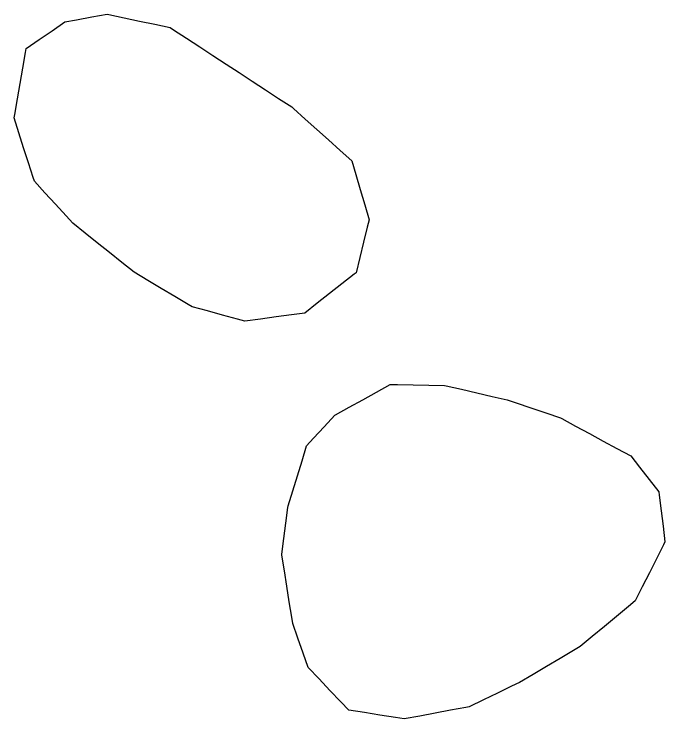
# Model space of a CAD drawing. Header units: millimetres. Extents: x 0 to 2762, y 6 to 2482.
# Drawn here: x 1093.37 to 1134.87, y 599.72 to 644.67 of the extents above; entities that cross this region are included whole.
import ezdxf

# ---------------------------------------------------------------- set-up
doc = ezdxf.new("R2010")
doc.units = ezdxf.units.MM
for name, color, linetype in [('ALL_HOLES', 1, 'Continuous'), ('OUTLINE_ISLAND_01_HOLE_17', 1, 'Continuous'), ('OUTLINE_ISLAND_01_HOLE_19', 1, 'Continuous')]:
    doc.layers.add(name, color=color, linetype=linetype)

msp = doc.modelspace()

# ---------------------------------------------------------------- linework, layer by layer
at = {"layer": 'ALL_HOLES'}
for points in [[(1094.1463, 642.4792), (1094.9703, 643.0458), (1095.7944, 643.6123), (1096.6184, 644.1788), (1097.3451, 644.3113), (1098.3288, 644.4908), (1099.3126, 644.6702), (1099.4152, 644.6482), (1100.3931, 644.439), (1101.3709, 644.2297), (1102.3488, 644.0204), (1103.3267, 643.8112), (1103.5389, 643.6723), (1104.3758, 643.125), (1105.2127, 642.5776), (1106.0496, 642.0302), (1106.8864, 641.4828), (1107.7233, 640.9354), (1108.5602, 640.388), (1109.3971, 639.8406), (1110.2339, 639.2932), (1111.0708, 638.7458), (1111.1819, 638.6465), (1111.9275, 637.9801), (1112.673, 637.3136), (1113.4186, 636.6472), (1114.1642, 635.9808), (1114.9097, 635.3143), (1115.1652, 634.4375), (1115.445, 633.4774), (1115.7247, 632.5173), (1116.0045, 631.5573), (1115.8902, 631.0918), (1115.6517, 630.1206), (1115.4133, 629.1495), (1115.1748, 628.1783), (1115.0494, 628.0798), (1114.2629, 627.4621), (1113.4765, 626.8445), (1112.69, 626.2268), (1111.9036, 625.6091), (1111.065, 625.4929), (1110.0744, 625.3556), (1109.0839, 625.2184), (1108.0934, 625.0811), (1107.625, 625.2093), (1106.6605, 625.4734), (1105.696, 625.7374), (1104.7315, 626.0015), (1104.4737, 626.1551), (1103.6146, 626.667), (1102.7556, 627.1789), (1101.8965, 627.6908), (1101.0375, 628.2027), (1101.0241, 628.2134), (1100.2428, 628.8376), (1099.4616, 629.4618), (1098.6803, 630.086), (1097.899, 630.7102), (1097.1178, 631.3344), (1096.6883, 631.8042), (1096.0136, 632.5422), (1095.3388, 633.2803), (1094.6641, 634.0183), (1094.5932, 634.2398), (1094.2883, 635.1922), (1093.9834, 636.1446), (1093.6785, 637.097), (1093.3736, 638.0494), (1093.4129, 638.2748), (1093.5848, 639.2599), (1093.7566, 640.245), (1093.9284, 641.2302), (1094.1002, 642.2153)], [(1110.4392, 610.2293), (1110.5686, 611.2209), (1110.6979, 612.2125), (1110.8273, 613.2041), (1110.8575, 613.3035), (1111.1484, 614.2603), (1111.4393, 615.217), (1111.7303, 616.1738), (1112.0212, 617.1305), (1112.4698, 617.6201), (1113.1454, 618.3574), (1113.821, 619.0947), (1113.8548, 619.1134), (1114.7296, 619.598), (1115.6044, 620.0825), (1116.4791, 620.567), (1117.3539, 621.0516), (1117.8098, 621.044), (1118.8097, 621.0273), (1119.8095, 621.0107), (1120.8094, 620.994), (1120.9225, 620.9678), (1121.8967, 620.7419), (1122.8709, 620.5161), (1123.845, 620.2903), (1124.8192, 620.0645), (1125.3765, 619.8767), (1126.3241, 619.5574), (1127.2718, 619.2382), (1128.2195, 618.9189), (1128.2968, 618.8769), (1129.1757, 618.3999), (1130.0546, 617.9228), (1130.9335, 617.4458), (1131.8124, 616.9688), (1132.6912, 616.4917), (1133.2459, 615.7828), (1133.8621, 614.9952), (1134.4783, 614.2076), (1134.5042, 613.9951), (1134.625, 613.0024), (1134.7459, 612.0098), (1134.8667, 611.0171), (1134.7739, 610.8328), (1134.3243, 609.9396), (1133.8746, 609.0464), (1133.425, 608.1532), (1132.9754, 607.26), (1132.5427, 606.8992), (1131.7747, 606.2587), (1131.0068, 605.6182), (1130.2388, 604.9777), (1129.4708, 604.3373), (1129.0436, 604.0853), (1128.1822, 603.5774), (1127.3208, 603.0694), (1126.4595, 602.5615), (1125.5981, 602.0535), (1125.0931, 601.8075), (1124.1941, 601.3696), (1123.2951, 600.9316), (1122.3962, 600.4937), (1122.1818, 600.4539), (1121.1986, 600.2717), (1120.2153, 600.0894), (1119.2321, 599.9072), (1118.2488, 599.7249), (1117.6819, 599.8141), (1116.6941, 599.9694), (1115.7062, 600.1248), (1114.7184, 600.2801), (1114.2015, 600.8223), (1113.5114, 601.546), (1112.8214, 602.2698), (1112.1314, 602.9936), (1111.805, 603.9197), (1111.4727, 604.8629), (1111.1404, 605.8061), (1111.0768, 606.2074), (1110.9202, 607.1951), (1110.7637, 608.1827), (1110.6071, 609.1704), (1110.4505, 610.1581)]]:
    msp.add_lwpolyline(points, close=True, dxfattribs=at)
at = {"layer": 'OUTLINE_ISLAND_01_HOLE_17'}
msp.add_lwpolyline([(1110.4392, 610.2293), (1110.5686, 611.2209), (1110.6979, 612.2125), (1110.8273, 613.2041), (1110.8575, 613.3035), (1111.1484, 614.2603), (1111.4393, 615.217), (1111.7303, 616.1738), (1112.0212, 617.1305), (1112.4698, 617.6201), (1113.1454, 618.3574), (1113.821, 619.0947), (1113.8548, 619.1134), (1114.7296, 619.598), (1115.6044, 620.0825), (1116.4791, 620.567), (1117.3539, 621.0516), (1117.8098, 621.044), (1118.8097, 621.0273), (1119.8095, 621.0107), (1120.8094, 620.994), (1120.9225, 620.9678), (1121.8967, 620.7419), (1122.8709, 620.5161), (1123.845, 620.2903), (1124.8192, 620.0645), (1125.3765, 619.8767), (1126.3241, 619.5574), (1127.2718, 619.2382), (1128.2195, 618.9189), (1128.2968, 618.8769), (1129.1757, 618.3999), (1130.0546, 617.9228), (1130.9335, 617.4458), (1131.8124, 616.9688), (1132.6912, 616.4917), (1133.2459, 615.7828), (1133.8621, 614.9952), (1134.4783, 614.2076), (1134.5042, 613.9951), (1134.625, 613.0024), (1134.7459, 612.0098), (1134.8667, 611.0171), (1134.7739, 610.8328), (1134.3243, 609.9396), (1133.8746, 609.0464), (1133.425, 608.1532), (1132.9754, 607.26), (1132.5427, 606.8992), (1131.7747, 606.2587), (1131.0068, 605.6182), (1130.2388, 604.9777), (1129.4708, 604.3373), (1129.0436, 604.0853), (1128.1822, 603.5774), (1127.3208, 603.0694), (1126.4595, 602.5615), (1125.5981, 602.0535), (1125.0931, 601.8075), (1124.1941, 601.3696), (1123.2951, 600.9316), (1122.3962, 600.4937), (1122.1818, 600.4539), (1121.1986, 600.2717), (1120.2153, 600.0894), (1119.2321, 599.9072), (1118.2488, 599.7249), (1117.6819, 599.8141), (1116.6941, 599.9694), (1115.7062, 600.1248), (1114.7184, 600.2801), (1114.2015, 600.8223), (1113.5114, 601.546), (1112.8214, 602.2698), (1112.1314, 602.9936), (1111.805, 603.9197), (1111.4727, 604.8629), (1111.1404, 605.8061), (1111.0768, 606.2074), (1110.9202, 607.1951), (1110.7637, 608.1827), (1110.6071, 609.1704), (1110.4505, 610.1581)], close=True, dxfattribs=at)
at = {"layer": 'OUTLINE_ISLAND_01_HOLE_19'}
msp.add_lwpolyline([(1094.1463, 642.4792), (1094.9703, 643.0458), (1095.7944, 643.6123), (1096.6184, 644.1788), (1097.3451, 644.3113), (1098.3288, 644.4908), (1099.3126, 644.6702), (1099.4152, 644.6482), (1100.3931, 644.439), (1101.3709, 644.2297), (1102.3488, 644.0204), (1103.3267, 643.8112), (1103.5389, 643.6723), (1104.3758, 643.125), (1105.2127, 642.5776), (1106.0496, 642.0302), (1106.8864, 641.4828), (1107.7233, 640.9354), (1108.5602, 640.388), (1109.3971, 639.8406), (1110.2339, 639.2932), (1111.0708, 638.7458), (1111.1819, 638.6465), (1111.9275, 637.9801), (1112.673, 637.3136), (1113.4186, 636.6472), (1114.1642, 635.9808), (1114.9097, 635.3143), (1115.1652, 634.4375), (1115.445, 633.4774), (1115.7247, 632.5173), (1116.0045, 631.5573), (1115.8902, 631.0918), (1115.6517, 630.1206), (1115.4133, 629.1495), (1115.1748, 628.1783), (1115.0494, 628.0798), (1114.2629, 627.4621), (1113.4765, 626.8445), (1112.69, 626.2268), (1111.9036, 625.6091), (1111.065, 625.4929), (1110.0744, 625.3556), (1109.0839, 625.2184), (1108.0934, 625.0811), (1107.625, 625.2093), (1106.6605, 625.4734), (1105.696, 625.7374), (1104.7315, 626.0015), (1104.4737, 626.1551), (1103.6146, 626.667), (1102.7556, 627.1789), (1101.8965, 627.6908), (1101.0375, 628.2027), (1101.0241, 628.2134), (1100.2428, 628.8376), (1099.4616, 629.4618), (1098.6803, 630.086), (1097.899, 630.7102), (1097.1178, 631.3344), (1096.6883, 631.8042), (1096.0136, 632.5422), (1095.3388, 633.2803), (1094.6641, 634.0183), (1094.5932, 634.2398), (1094.2883, 635.1922), (1093.9834, 636.1446), (1093.6785, 637.097), (1093.3736, 638.0494), (1093.4129, 638.2748), (1093.5848, 639.2599), (1093.7566, 640.245), (1093.9284, 641.2302), (1094.1002, 642.2153)], close=True, dxfattribs=at)

doc.saveas('drawing.dxf')
